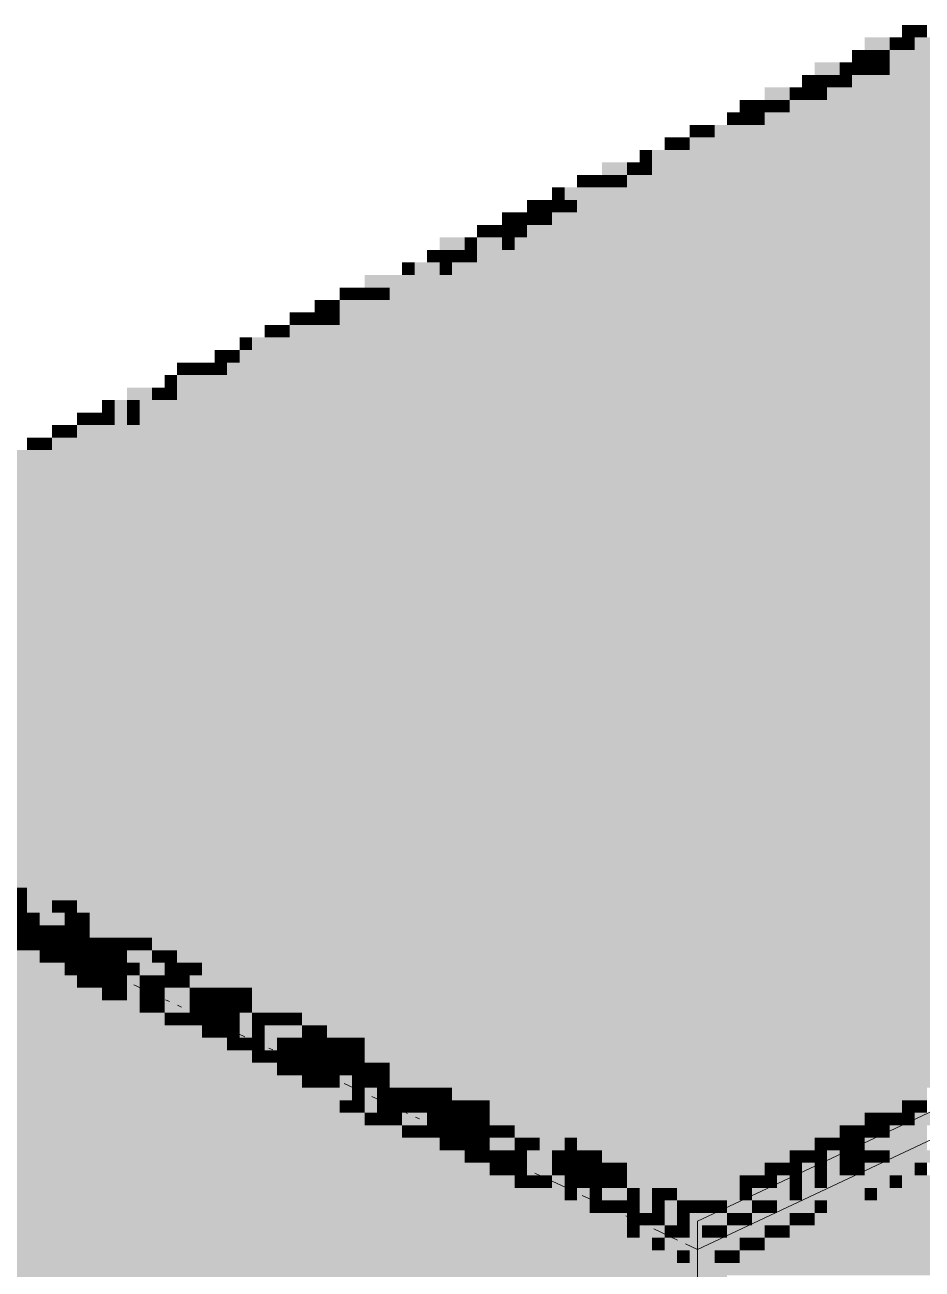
# Paper-space layout '03 3D Building and Roof' of a CAD drawing. Header units: millimetres. Extents: x 5 to 415, y 5 to 292.
# Drawn here: x 119.31 to 131.27, y 229.25 to 245.83 of the extents above; entities that cross this region are included whole.
import ezdxf

# ---------------------------------------------------------------- set-up
doc = ezdxf.new("R2010")
doc.units = ezdxf.units.MM
doc.layers.add('EXISTING', color=7, linetype='Continuous')
doc.layers.add('IMAGES', color=7, linetype='Continuous')

# ---------------------------------------------------------------- blocks, each defined once
blk = doc.blocks.new('SHEET_03')
at = {"layer": 'EXISTING', "color": 250, "lineweight": 9}
for p, q in [((128.28, 229.888), (150.128, 240.145)), ((150.128, 239.77), (128.28, 229.513)), ((119.444, 233.661), (119.391, 233.686)), ((119.655, 233.562), (119.603, 233.587)), ((119.867, 233.462), (119.761, 233.512)), ((120.343, 233.613), (120.396, 233.589)), ((120.29, 233.264), (119.973, 233.413)), ((120.661, 233.09), (120.396, 233.214)), ((120.872, 232.99), (120.767, 233.04)), ((121.031, 232.916), (120.978, 232.941)), ((121.243, 232.817), (121.19, 232.841)), ((121.931, 232.868), (121.983, 232.843)), ((121.401, 232.742), (121.349, 232.767)), ((121.878, 232.518), (121.56, 232.668)), ((122.248, 232.345), (121.983, 232.469)), ((122.46, 232.245), (122.354, 232.295)), ((122.618, 232.171), (122.565, 232.196)), ((122.83, 232.071), (122.777, 232.096)), ((122.989, 231.997), (122.936, 232.022)), ((123.518, 232.123), (123.571, 232.098)), ((123.465, 231.773), (123.147, 231.922)), ((123.835, 231.599), (123.571, 231.724)), ((124.047, 231.5), (123.941, 231.55)), ((124.206, 231.426), (124.153, 231.45)), ((124.417, 231.326), (124.364, 231.351)), ((124.576, 231.252), (124.523, 231.277)), ((125.052, 231.028), (124.735, 231.177)), ((125.264, 231.303), (125.317, 231.279)), ((125.423, 230.854), (125.158, 230.978)), ((125.634, 230.755), (125.528, 230.805)), ((125.793, 230.68), (125.74, 230.705)), ((126.481, 230.732), (126.534, 230.707)), ((126.005, 230.581), (125.952, 230.606)), ((126.639, 230.283), (126.11, 230.531)), ((126.851, 230.558), (126.904, 230.533)), ((127.01, 230.109), (126.745, 230.233)), ((127.221, 230.01), (127.116, 230.059)), ((127.38, 229.935), (127.327, 229.96)), ((127.592, 229.836), (127.539, 229.861)), ((128.28, 229.888), (128.28, 229.513)), ((128.015, 229.637), (127.698, 229.786)), ((128.28, 229.513), (128.121, 229.587)), ((128.28, 229.572), (128.28, 224.953))]:
    blk.add_line(p, q, dxfattribs=at)
at = {"layer": 'IMAGES', "color": 7}
for points in [[(131.008, 245.667), (131.175, 245.667), (131.008, 245.833), (131.175, 245.833)], [(131.175, 245.667), (131.342, 245.667), (131.175, 245.833), (131.342, 245.833)], [(130.508, 245.5), (130.842, 245.5), (130.508, 245.667), (130.842, 245.667)], [(130.842, 245.5), (131.008, 245.5), (130.842, 245.667), (131.008, 245.667)], [(131.008, 245.5), (131.175, 245.5), (131.008, 245.667), (131.175, 245.667)], [(131.175, 245.5), (149.671, 245.5), (131.175, 245.667), (149.671, 245.667)], [(130.342, 245.333), (130.508, 245.333), (130.342, 245.5), (130.508, 245.5)], [(130.508, 245.333), (130.675, 245.333), (130.508, 245.5), (130.675, 245.5)], [(130.675, 245.333), (130.842, 245.333), (130.675, 245.5), (130.842, 245.5)], [(130.842, 245.167), (149.671, 245.167), (130.842, 245.5), (149.671, 245.5)], [(129.842, 245.167), (130.175, 245.167), (129.842, 245.333), (130.175, 245.333)], [(130.175, 245.167), (130.342, 245.167), (130.175, 245.333), (130.342, 245.333)], [(130.342, 245.167), (130.508, 245.167), (130.342, 245.333), (130.508, 245.333)], [(130.508, 245.167), (130.675, 245.167), (130.508, 245.333), (130.675, 245.333)], [(130.675, 245.167), (130.842, 245.167), (130.675, 245.333), (130.842, 245.333)], [(129.675, 245), (129.842, 245), (129.675, 245.167), (129.842, 245.167)], [(129.842, 245), (130.008, 245), (129.842, 245.167), (130.008, 245.167)], [(130.008, 245), (130.175, 245), (130.008, 245.167), (130.175, 245.167)], [(130.175, 245), (130.342, 245), (130.175, 245.167), (130.342, 245.167)], [(130.342, 245), (149.671, 245), (130.342, 245.167), (149.671, 245.167)], [(129.175, 244.833), (129.509, 244.833), (129.175, 245), (129.509, 245)], [(129.509, 244.833), (129.675, 244.833), (129.509, 245), (129.675, 245)], [(129.675, 244.833), (129.842, 244.833), (129.675, 245), (129.842, 245)], [(129.842, 244.833), (130.008, 244.833), (129.842, 245), (130.008, 245)], [(130.008, 244.833), (149.671, 244.833), (130.008, 245), (149.671, 245)], [(128.842, 244.667), (129.009, 244.667), (128.842, 244.833), (129.009, 244.833)], [(129.009, 244.667), (129.175, 244.667), (129.009, 244.833), (129.175, 244.833)], [(129.175, 244.667), (129.342, 244.667), (129.175, 244.833), (129.342, 244.833)], [(129.342, 244.667), (129.509, 244.667), (129.342, 244.833), (129.509, 244.833)], [(129.509, 244.667), (149.671, 244.667), (129.509, 244.833), (149.671, 244.833)], [(128.675, 244.5), (128.842, 244.5), (128.675, 244.667), (128.842, 244.667)], [(128.842, 244.5), (129.009, 244.5), (128.842, 244.667), (129.009, 244.667)], [(129.009, 244.5), (129.175, 244.5), (129.009, 244.667), (129.175, 244.667)], [(129.175, 244.5), (149.671, 244.5), (129.175, 244.667), (149.671, 244.667)], [(128.175, 244.333), (128.342, 244.333), (128.175, 244.5), (128.342, 244.5)], [(128.342, 244.333), (128.509, 244.333), (128.342, 244.5), (128.509, 244.5)], [(128.509, 244.333), (128.842, 244.333), (128.509, 244.5), (128.842, 244.5)], [(128.842, 244.333), (149.671, 244.333), (128.842, 244.5), (149.671, 244.5)], [(127.842, 244.167), (128.009, 244.167), (127.842, 244.333), (128.009, 244.333)], [(128.009, 244.167), (128.175, 244.167), (128.009, 244.333), (128.175, 244.333)], [(128.175, 244.167), (128.509, 244.167), (128.175, 244.333), (128.509, 244.333)], [(128.509, 244.167), (149.671, 244.167), (128.509, 244.333), (149.671, 244.333)], [(127.509, 244), (127.676, 244), (127.509, 244.167), (127.676, 244.167)], [(127.676, 244), (128.009, 244), (127.676, 244.167), (128.009, 244.167)], [(128.009, 244), (149.671, 244), (128.009, 244.167), (149.671, 244.167)], [(127.009, 243.833), (127.342, 243.833), (127.009, 244), (127.342, 244)], [(127.342, 243.833), (127.509, 243.833), (127.342, 244), (127.509, 244)], [(127.509, 243.833), (127.676, 243.833), (127.509, 244), (127.676, 244)], [(127.676, 243.833), (149.671, 243.833), (127.676, 244), (149.671, 244)], [(126.676, 243.667), (126.842, 243.667), (126.676, 243.833), (126.842, 243.833)], [(126.842, 243.667), (127.009, 243.667), (126.842, 243.833), (127.009, 243.833)], [(127.009, 243.667), (127.176, 243.667), (127.009, 243.833), (127.176, 243.833)], [(127.176, 243.667), (127.342, 243.667), (127.176, 243.833), (127.342, 243.833)], [(127.342, 243.667), (149.671, 243.667), (127.342, 243.833), (149.671, 243.833)], [(126.343, 243.5), (126.509, 243.5), (126.343, 243.667), (126.509, 243.667)], [(126.509, 243.5), (127.009, 243.5), (126.509, 243.667), (127.009, 243.667)], [(127.009, 243.5), (149.671, 243.5), (127.009, 243.667), (149.671, 243.667)], [(126.009, 243.333), (126.176, 243.333), (126.009, 243.5), (126.176, 243.5)], [(126.176, 243.333), (126.343, 243.333), (126.176, 243.5), (126.343, 243.5)], [(126.343, 243.333), (126.509, 243.333), (126.343, 243.5), (126.509, 243.5)], [(126.509, 243.333), (126.676, 243.333), (126.509, 243.5), (126.676, 243.5)], [(126.676, 243.333), (149.671, 243.333), (126.676, 243.5), (149.671, 243.5)], [(125.676, 243.167), (125.843, 243.167), (125.676, 243.333), (125.843, 243.333)], [(125.843, 243.167), (126.009, 243.167), (125.843, 243.333), (126.009, 243.333)], [(126.009, 243.167), (126.176, 243.167), (126.009, 243.333), (126.176, 243.333)], [(126.176, 243.167), (126.343, 243.167), (126.176, 243.333), (126.343, 243.333)], [(126.343, 243.167), (149.671, 243.167), (126.343, 243.333), (149.671, 243.333)], [(125.343, 243), (125.509, 243), (125.343, 243.167), (125.509, 243.167)], [(125.509, 243), (125.676, 243), (125.509, 243.167), (125.676, 243.167)], [(125.676, 243), (125.843, 243), (125.676, 243.167), (125.843, 243.167)], [(125.843, 243), (126.009, 243), (125.843, 243.167), (126.009, 243.167)], [(126.009, 243), (149.671, 243), (126.009, 243.167), (149.671, 243.167)], [(124.843, 242.833), (125.176, 242.833), (124.843, 243), (125.176, 243)], [(125.176, 242.833), (125.343, 242.833), (125.176, 243), (125.343, 243)], [(125.343, 242.833), (125.676, 242.833), (125.343, 243), (125.676, 243)], [(125.676, 242.833), (125.843, 242.833), (125.676, 243), (125.843, 243)], [(125.843, 242.833), (149.671, 242.833), (125.843, 243), (149.671, 243)], [(124.676, 242.667), (124.843, 242.667), (124.676, 242.833), (124.843, 242.833)], [(124.843, 242.667), (125.009, 242.667), (124.843, 242.833), (125.009, 242.833)], [(125.009, 242.667), (125.176, 242.667), (125.009, 242.833), (125.176, 242.833)], [(125.176, 242.667), (125.343, 242.667), (125.176, 242.833), (125.343, 242.833)], [(125.343, 242.667), (149.671, 242.667), (125.343, 242.833), (149.671, 242.833)], [(124.343, 242.5), (124.51, 242.5), (124.343, 242.667), (124.51, 242.667)], [(124.51, 242.5), (124.843, 242.5), (124.51, 242.667), (124.843, 242.667)], [(124.843, 242.5), (125.009, 242.5), (124.843, 242.667), (125.009, 242.667)], [(125.009, 242.5), (149.671, 242.5), (125.009, 242.667), (149.671, 242.667)], [(123.843, 242.333), (124.176, 242.333), (123.843, 242.5), (124.176, 242.5)], [(124.176, 242.333), (124.51, 242.333), (124.176, 242.5), (124.51, 242.5)], [(124.51, 242.333), (149.671, 242.333), (124.51, 242.5), (149.671, 242.5)], [(123.51, 242.167), (123.676, 242.167), (123.51, 242.333), (123.676, 242.333)], [(123.676, 242.167), (123.843, 242.167), (123.676, 242.333), (123.843, 242.333)], [(123.843, 242.167), (124.01, 242.167), (123.843, 242.333), (124.01, 242.333)], [(124.01, 242.167), (124.176, 242.167), (124.01, 242.333), (124.176, 242.333)], [(124.176, 242.167), (149.671, 242.167), (124.176, 242.333), (149.671, 242.333)], [(123.176, 242), (123.343, 242), (123.176, 242.167), (123.343, 242.167)], [(123.343, 242), (123.51, 242), (123.343, 242.167), (123.51, 242.167)], [(123.51, 242), (123.843, 242), (123.51, 242.167), (123.843, 242.167)], [(123.843, 242), (149.671, 242), (123.843, 242.167), (149.671, 242.167)], [(122.843, 241.833), (123.01, 241.833), (122.843, 242), (123.01, 242)], [(123.01, 241.833), (123.176, 241.833), (123.01, 242), (123.176, 242)], [(123.176, 241.833), (123.343, 241.833), (123.176, 242), (123.343, 242)], [(123.343, 241.833), (123.51, 241.833), (123.343, 242), (123.51, 242)], [(123.51, 241.833), (149.671, 241.833), (123.51, 242), (149.671, 242)], [(122.51, 241.667), (122.677, 241.667), (122.51, 241.833), (122.677, 241.833)], [(122.677, 241.667), (122.843, 241.667), (122.677, 241.833), (122.843, 241.833)], [(122.843, 241.667), (123.176, 241.667), (122.843, 241.833), (123.176, 241.833)], [(123.176, 241.667), (149.671, 241.667), (123.176, 241.833), (149.671, 241.833)], [(122.177, 241.5), (122.343, 241.5), (122.177, 241.667), (122.343, 241.667)], [(122.343, 241.5), (122.843, 241.5), (122.343, 241.667), (122.843, 241.667)], [(122.843, 241.5), (149.671, 241.5), (122.843, 241.667), (149.671, 241.667)], [(121.843, 241.333), (122.01, 241.333), (121.843, 241.5), (122.01, 241.5)], [(122.01, 241.333), (122.177, 241.333), (122.01, 241.5), (122.177, 241.5)], [(122.177, 241.333), (149.671, 241.333), (122.177, 241.5), (149.671, 241.5)], [(121.343, 241.167), (121.51, 241.167), (121.343, 241.333), (121.51, 241.333)], [(121.51, 241.167), (121.677, 241.167), (121.51, 241.333), (121.677, 241.333)], [(121.677, 241.167), (121.843, 241.167), (121.677, 241.333), (121.843, 241.333)], [(121.843, 241.167), (122.01, 241.167), (121.843, 241.333), (122.01, 241.333)], [(122.01, 241.167), (149.671, 241.167), (122.01, 241.333), (149.671, 241.333)], [(121.177, 241), (121.343, 241), (121.177, 241.167), (121.343, 241.167)], [(121.343, 241), (121.677, 241), (121.343, 241.167), (121.677, 241.167)], [(121.677, 241), (149.671, 241), (121.677, 241.167), (149.671, 241.167)], [(120.677, 240.833), (121.01, 240.833), (120.677, 241), (121.01, 241)], [(121.01, 240.833), (121.177, 240.833), (121.01, 241), (121.177, 241)], [(121.177, 240.833), (121.343, 240.833), (121.177, 241), (121.343, 241)], [(121.343, 240.833), (149.671, 240.833), (121.343, 241), (149.671, 241)], [(120.344, 240.667), (120.51, 240.667), (120.344, 240.833), (120.51, 240.833)], [(120.51, 240.5), (120.677, 240.5), (120.51, 240.833), (120.677, 240.833)], [(120.677, 240.667), (120.844, 240.667), (120.677, 240.833), (120.844, 240.833)], [(120.844, 240.5), (149.671, 240.5), (120.844, 240.833), (149.671, 240.833)], [(120.01, 240.5), (120.177, 240.5), (120.01, 240.667), (120.177, 240.667)], [(120.177, 240.5), (120.344, 240.5), (120.177, 240.667), (120.344, 240.667)], [(120.344, 240.5), (120.51, 240.5), (120.344, 240.667), (120.51, 240.667)], [(120.677, 240.5), (120.844, 240.5), (120.677, 240.667), (120.844, 240.667)], [(119.677, 240.333), (119.844, 240.333), (119.677, 240.5), (119.844, 240.5)], [(119.844, 240.333), (120.01, 240.333), (119.844, 240.5), (120.01, 240.5)], [(120.01, 240.333), (120.344, 240.333), (120.01, 240.5), (120.344, 240.5)], [(120.344, 240.333), (149.671, 240.333), (120.344, 240.5), (149.671, 240.5)], [(119.344, 240.167), (119.51, 240.167), (119.344, 240.333), (119.51, 240.333)], [(119.51, 240.167), (119.677, 240.167), (119.51, 240.333), (119.677, 240.333)], [(119.677, 240.167), (120.01, 240.167), (119.677, 240.333), (120.01, 240.333)], [(120.01, 240.167), (149.671, 240.167), (120.01, 240.333), (149.671, 240.333)], [(119.177, 240), (119.677, 240), (119.177, 240.167), (119.677, 240.167)], [(119.677, 240), (149.505, 240), (119.677, 240.167), (149.505, 240.167)], [(119.177, 239.833), (149.005, 239.833), (119.177, 240), (149.005, 240)], [(118.844, 239.667), (148.672, 239.667), (118.844, 239.833), (148.672, 239.833)], [(118.344, 239.5), (148.338, 239.5), (118.344, 239.667), (148.338, 239.667)], [(118.344, 239.333), (148.005, 239.333), (118.344, 239.5), (148.005, 239.5)], [(117.677, 239.167), (147.672, 239.167), (117.677, 239.333), (147.672, 239.333)], [(117.511, 239), (147.172, 239), (117.511, 239.167), (147.172, 239.167)], [(117.178, 238.833), (146.839, 238.833), (117.178, 239), (146.839, 239)], [(116.844, 238.667), (146.505, 238.667), (116.844, 238.833), (146.505, 238.833)], [(116.344, 238.5), (146.339, 238.5), (116.344, 238.667), (146.339, 238.667)], [(116.011, 238.333), (145.839, 238.333), (116.011, 238.5), (145.839, 238.5)], [(115.844, 238.167), (145.506, 238.167), (115.844, 238.333), (145.506, 238.333)], [(115.345, 238), (145.172, 238), (115.345, 238.167), (145.172, 238.167)], [(115.011, 237.833), (144.672, 237.833), (115.011, 238), (144.672, 238)], [(114.511, 237.667), (144.506, 237.667), (114.511, 237.833), (144.506, 237.833)], [(114.178, 237.5), (144.006, 237.5), (114.178, 237.667), (144.006, 237.667)], [(113.845, 237.333), (143.673, 237.333), (113.845, 237.5), (143.673, 237.5)], [(113.678, 237.167), (143.339, 237.167), (113.678, 237.333), (143.339, 237.333)], [(113.512, 237), (143.006, 237), (113.512, 237.167), (143.006, 237.167)], [(113.678, 236.833), (142.673, 236.833), (113.678, 237), (142.673, 237)], [(114.178, 236.667), (142.34, 236.667), (114.178, 236.833), (142.34, 236.833)], [(114.511, 236.5), (142.006, 236.5), (114.511, 236.667), (142.006, 236.667)], [(115.011, 236.333), (141.506, 236.333), (115.011, 236.5), (141.506, 236.5)], [(115.178, 236.167), (141.34, 236.167), (115.178, 236.333), (141.34, 236.333)], [(115.844, 236), (140.84, 236), (115.844, 236.167), (140.84, 236.167)], [(116.011, 235.833), (140.507, 235.833), (116.011, 236), (140.507, 236)], [(116.511, 235.667), (140.173, 235.667), (116.511, 235.833), (140.173, 235.833)], [(116.844, 235.5), (139.673, 235.5), (116.844, 235.667), (139.673, 235.667)], [(117.011, 235.333), (139.507, 235.333), (117.011, 235.5), (139.507, 235.5)], [(117.178, 235.167), (139.173, 235.167), (117.178, 235.333), (139.173, 235.333)], [(117.677, 235), (138.84, 235), (117.677, 235.167), (138.84, 235.167)], [(118.177, 234.833), (138.34, 234.833), (118.177, 235), (138.34, 235)], [(118.511, 234.667), (138.007, 234.667), (118.511, 234.833), (138.007, 234.833)], [(119.011, 234.5), (137.674, 234.5), (119.011, 234.667), (137.674, 234.667)], [(119.177, 234.333), (137.34, 234.333), (119.177, 234.5), (137.34, 234.5)], [(119.177, 234.167), (119.344, 234.167), (119.177, 234.333), (119.344, 234.333)], [(119.344, 234.167), (119.677, 234.167), (119.344, 234.333), (119.677, 234.333)], [(119.677, 234.167), (137.007, 234.167), (119.677, 234.333), (137.007, 234.333)], [(119.177, 234), (119.344, 234), (119.177, 234.167), (119.344, 234.167)], [(119.344, 234), (119.677, 234), (119.344, 234.167), (119.677, 234.167)], [(119.677, 234), (119.844, 234), (119.677, 234.167), (119.844, 234.167)], [(119.844, 234), (120.01, 234), (119.844, 234.167), (120.01, 234.167)], [(120.01, 234), (136.507, 234), (120.01, 234.167), (136.507, 234.167)], [(119.177, 233.833), (119.344, 233.833), (119.177, 234), (119.344, 234)], [(119.344, 233.833), (119.51, 233.833), (119.344, 234), (119.51, 234)], [(119.51, 233.833), (119.844, 233.833), (119.51, 234), (119.844, 234)], [(119.844, 233.833), (120.01, 233.833), (119.844, 234), (120.01, 234)], [(120.01, 233.833), (120.177, 233.833), (120.01, 234), (120.177, 234)], [(120.177, 233.833), (136.341, 233.833), (120.177, 234), (136.341, 234)], [(119.177, 233.667), (119.344, 233.667), (119.177, 233.833), (119.344, 233.833)], [(119.344, 233.667), (119.51, 233.667), (119.344, 233.833), (119.51, 233.833)], [(119.51, 233.667), (119.677, 233.667), (119.51, 233.833), (119.677, 233.833)], [(119.677, 233.667), (119.844, 233.667), (119.677, 233.833), (119.844, 233.833)], [(119.844, 233.667), (120.01, 233.667), (119.844, 233.833), (120.01, 233.833)], [(120.01, 233.667), (120.177, 233.667), (120.01, 233.833), (120.177, 233.833)], [(120.177, 233.667), (120.51, 233.667), (120.177, 233.833), (120.51, 233.833)], [(120.51, 233.667), (136.007, 233.667), (120.51, 233.833), (136.007, 233.833)], [(119.177, 233.5), (119.344, 233.5), (119.177, 233.667), (119.344, 233.667)], [(119.344, 233.5), (119.51, 233.5), (119.344, 233.667), (119.51, 233.667)], [(119.51, 233.5), (119.677, 233.5), (119.51, 233.667), (119.677, 233.667)], [(119.677, 233.5), (119.844, 233.5), (119.677, 233.667), (119.844, 233.667)], [(119.844, 233.5), (120.01, 233.5), (119.844, 233.667), (120.01, 233.667)], [(120.01, 233.5), (120.177, 233.5), (120.01, 233.667), (120.177, 233.667)], [(120.177, 233.5), (120.344, 233.5), (120.177, 233.667), (120.344, 233.667)], [(120.344, 233.5), (120.51, 233.5), (120.344, 233.667), (120.51, 233.667)], [(120.51, 233.5), (120.677, 233.5), (120.51, 233.667), (120.677, 233.667)], [(120.677, 233.5), (120.844, 233.5), (120.677, 233.667), (120.844, 233.667)], [(120.844, 233.5), (121.01, 233.5), (120.844, 233.667), (121.01, 233.667)], [(121.01, 233.5), (135.507, 233.5), (121.01, 233.667), (135.507, 233.667)], [(119.177, 233.333), (119.51, 233.333), (119.177, 233.5), (119.51, 233.5)], [(119.51, 233.333), (119.677, 233.333), (119.51, 233.5), (119.677, 233.5)], [(119.677, 233.333), (119.844, 233.333), (119.677, 233.5), (119.844, 233.5)], [(119.844, 233.333), (120.01, 233.333), (119.844, 233.5), (120.01, 233.5)], [(120.01, 233.333), (120.177, 233.333), (120.01, 233.5), (120.177, 233.5)], [(120.177, 233.333), (120.344, 233.333), (120.177, 233.5), (120.344, 233.5)], [(120.344, 233.333), (120.51, 233.333), (120.344, 233.5), (120.51, 233.5)], [(120.51, 233.333), (120.677, 233.333), (120.51, 233.5), (120.677, 233.5)], [(120.677, 233.333), (121.01, 233.333), (120.677, 233.5), (121.01, 233.5)], [(121.01, 233.333), (121.177, 233.333), (121.01, 233.5), (121.177, 233.5)], [(121.177, 233.333), (121.343, 233.333), (121.177, 233.5), (121.343, 233.5)], [(121.343, 233.333), (135.174, 233.333), (121.343, 233.5), (135.174, 233.5)], [(113.512, 233.167), (119.51, 233.167), (113.512, 233.333), (119.51, 233.333)], [(119.51, 233.167), (119.844, 233.167), (119.51, 233.333), (119.844, 233.333)], [(119.844, 233.167), (120.01, 233.167), (119.844, 233.333), (120.01, 233.333)], [(120.01, 233.167), (120.177, 233.167), (120.01, 233.333), (120.177, 233.333)], [(120.177, 233.167), (120.344, 233.167), (120.177, 233.333), (120.344, 233.333)], [(120.344, 233.167), (120.51, 233.167), (120.344, 233.333), (120.51, 233.333)], [(120.51, 233.167), (120.677, 233.167), (120.51, 233.333), (120.677, 233.333)], [(120.677, 233.167), (120.844, 233.167), (120.677, 233.333), (120.844, 233.333)], [(120.844, 233.167), (121.177, 233.167), (120.844, 233.333), (121.177, 233.333)], [(121.177, 233.167), (121.343, 233.167), (121.177, 233.333), (121.343, 233.333)], [(121.343, 233.167), (121.51, 233.167), (121.343, 233.333), (121.51, 233.333)], [(121.51, 233.167), (121.677, 233.167), (121.51, 233.333), (121.677, 233.333)], [(121.677, 233.167), (134.841, 233.167), (121.677, 233.333), (134.841, 233.333)], [(113.512, 233), (120.01, 233), (113.512, 233.167), (120.01, 233.167)], [(120.01, 233), (120.177, 233), (120.01, 233.167), (120.177, 233.167)], [(120.177, 233), (120.344, 233), (120.177, 233.167), (120.344, 233.167)], [(120.344, 233), (120.51, 233), (120.344, 233.167), (120.51, 233.167)], [(120.51, 233), (120.677, 233), (120.51, 233.167), (120.677, 233.167)], [(120.677, 232.833), (120.844, 232.833), (120.677, 233.167), (120.844, 233.167)], [(120.844, 233), (121.01, 233), (120.844, 233.167), (121.01, 233.167)], [(121.01, 233), (121.177, 233), (121.01, 233.167), (121.177, 233.167)], [(121.177, 233), (121.343, 233), (121.177, 233.167), (121.343, 233.167)], [(121.343, 233), (121.51, 233), (121.343, 233.167), (121.51, 233.167)], [(121.51, 233), (121.843, 233), (121.51, 233.167), (121.843, 233.167)], [(121.843, 233), (122.177, 233), (121.843, 233.167), (122.177, 233.167)], [(122.177, 233), (134.508, 233), (122.177, 233.167), (134.508, 233.167)], [(113.512, 232.833), (120.344, 232.833), (113.512, 233), (120.344, 233)], [(120.344, 232.833), (120.51, 232.833), (120.344, 233), (120.51, 233)], [(120.51, 232.833), (120.677, 232.833), (120.51, 233), (120.677, 233)], [(120.844, 232.833), (121.01, 232.833), (120.844, 233), (121.01, 233)], [(121.01, 232.833), (121.177, 232.833), (121.01, 233), (121.177, 233)], [(121.177, 232.833), (121.51, 232.833), (121.177, 233), (121.51, 233)], [(121.51, 232.833), (121.677, 232.833), (121.51, 233), (121.677, 233)], [(121.677, 232.833), (121.843, 232.833), (121.677, 233), (121.843, 233)], [(121.843, 232.833), (122.01, 232.833), (121.843, 233), (122.01, 233)], [(122.01, 232.833), (122.177, 232.833), (122.01, 233), (122.177, 233)], [(122.177, 232.833), (122.343, 232.833), (122.177, 233), (122.343, 233)], [(122.343, 232.833), (134.174, 232.833), (122.343, 233), (134.174, 233)], [(113.512, 232.667), (120.51, 232.667), (113.512, 232.833), (120.51, 232.833)], [(120.51, 232.667), (120.844, 232.667), (120.51, 232.833), (120.844, 232.833)], [(120.844, 232.667), (121.01, 232.667), (120.844, 232.833), (121.01, 232.833)], [(121.01, 232.667), (121.177, 232.667), (121.01, 232.833), (121.177, 232.833)], [(121.177, 232.667), (121.51, 232.667), (121.177, 232.833), (121.51, 232.833)], [(121.51, 232.667), (121.677, 232.667), (121.51, 232.833), (121.677, 232.833)], [(121.677, 232.667), (121.843, 232.667), (121.677, 232.833), (121.843, 232.833)], [(121.843, 232.667), (122.01, 232.667), (121.843, 232.833), (122.01, 232.833)], [(122.01, 232.667), (122.177, 232.667), (122.01, 232.833), (122.177, 232.833)], [(122.177, 232.667), (122.343, 232.667), (122.177, 232.833), (122.343, 232.833)], [(122.343, 232.667), (122.843, 232.667), (122.343, 232.833), (122.843, 232.833)], [(122.843, 232.667), (133.841, 232.667), (122.843, 232.833), (133.841, 232.833)], [(113.512, 232.5), (120.844, 232.5), (113.512, 232.667), (120.844, 232.667)], [(120.844, 232.5), (121.177, 232.5), (120.844, 232.667), (121.177, 232.667)], [(121.177, 232.5), (121.343, 232.5), (121.177, 232.667), (121.343, 232.667)], [(121.343, 232.5), (121.51, 232.5), (121.343, 232.667), (121.51, 232.667)], [(121.51, 232.5), (121.677, 232.5), (121.51, 232.667), (121.677, 232.667)], [(121.677, 232.5), (121.843, 232.5), (121.677, 232.667), (121.843, 232.667)], [(121.843, 232.5), (122.01, 232.5), (121.843, 232.667), (122.01, 232.667)], [(122.01, 232.5), (122.177, 232.5), (122.01, 232.667), (122.177, 232.667)], [(122.177, 232.333), (122.343, 232.333), (122.177, 232.667), (122.343, 232.667)], [(122.343, 232.5), (122.51, 232.5), (122.343, 232.667), (122.51, 232.667)], [(122.51, 232.5), (122.677, 232.5), (122.51, 232.667), (122.677, 232.667)], [(122.677, 232.5), (122.843, 232.5), (122.677, 232.667), (122.843, 232.667)], [(122.843, 232.5), (123.01, 232.5), (122.843, 232.667), (123.01, 232.667)], [(123.01, 232.5), (133.341, 232.5), (123.01, 232.667), (133.341, 232.667)], [(113.512, 232.333), (121.177, 232.333), (113.512, 232.5), (121.177, 232.5)], [(121.177, 232.333), (121.677, 232.333), (121.177, 232.5), (121.677, 232.5)], [(121.677, 232.333), (121.843, 232.333), (121.677, 232.5), (121.843, 232.5)], [(121.843, 232.333), (122.01, 232.333), (121.843, 232.5), (122.01, 232.5)], [(122.01, 232.333), (122.177, 232.333), (122.01, 232.5), (122.177, 232.5)], [(122.343, 232.333), (122.51, 232.333), (122.343, 232.5), (122.51, 232.5)], [(122.51, 232.167), (122.677, 232.167), (122.51, 232.5), (122.677, 232.5)], [(122.677, 232.333), (123.01, 232.333), (122.677, 232.5), (123.01, 232.5)], [(123.01, 232.333), (123.176, 232.333), (123.01, 232.5), (123.176, 232.5)], [(123.176, 232.333), (123.343, 232.333), (123.176, 232.5), (123.343, 232.5)], [(123.343, 232.333), (123.676, 232.333), (123.343, 232.5), (123.676, 232.5)], [(123.676, 232.333), (133.008, 232.333), (123.676, 232.5), (133.008, 232.5)], [(113.512, 232.167), (121.677, 232.167), (113.512, 232.333), (121.677, 232.333)], [(121.677, 232.167), (122.01, 232.167), (121.677, 232.333), (122.01, 232.333)], [(122.01, 232.167), (122.177, 232.167), (122.01, 232.333), (122.177, 232.333)], [(122.177, 232.167), (122.343, 232.167), (122.177, 232.333), (122.343, 232.333)], [(122.343, 232.167), (122.51, 232.167), (122.343, 232.333), (122.51, 232.333)], [(122.677, 232.167), (122.843, 232.167), (122.677, 232.333), (122.843, 232.333)], [(122.843, 232.167), (123.01, 232.167), (122.843, 232.333), (123.01, 232.333)], [(123.01, 232.167), (123.176, 232.167), (123.01, 232.333), (123.176, 232.333)], [(123.176, 232.167), (123.343, 232.167), (123.176, 232.333), (123.343, 232.333)], [(123.343, 232.167), (123.51, 232.167), (123.343, 232.333), (123.51, 232.333)], [(123.51, 232.167), (123.676, 232.167), (123.51, 232.333), (123.676, 232.333)], [(123.676, 232.167), (123.843, 232.167), (123.676, 232.333), (123.843, 232.333)], [(123.843, 232.167), (132.841, 232.167), (123.843, 232.333), (132.841, 232.333)], [(113.512, 232), (122.01, 232), (113.512, 232.167), (122.01, 232.167)], [(122.01, 232), (122.343, 232), (122.01, 232.167), (122.343, 232.167)], [(122.343, 232), (122.51, 232), (122.343, 232.167), (122.51, 232.167)], [(122.51, 232), (122.677, 232), (122.51, 232.167), (122.677, 232.167)], [(122.677, 232), (122.843, 232), (122.677, 232.167), (122.843, 232.167)], [(122.843, 232), (123.01, 232), (122.843, 232.167), (123.01, 232.167)], [(123.01, 232), (123.176, 232), (123.01, 232.167), (123.176, 232.167)], [(123.176, 232), (123.343, 232), (123.176, 232.167), (123.343, 232.167)], [(123.343, 232), (123.51, 232), (123.343, 232.167), (123.51, 232.167)], [(123.51, 232), (123.676, 232), (123.51, 232.167), (123.676, 232.167)], [(123.676, 232), (123.843, 232), (123.676, 232.167), (123.843, 232.167)], [(123.843, 232), (124.176, 232), (123.843, 232.167), (124.176, 232.167)], [(124.176, 232), (132.341, 232), (124.176, 232.167), (132.341, 232.167)], [(113.512, 231.833), (122.343, 231.833), (113.512, 232), (122.343, 232)], [(122.343, 231.833), (122.677, 231.833), (122.343, 232), (122.677, 232)], [(122.677, 231.833), (122.843, 231.833), (122.677, 232), (122.843, 232)], [(122.843, 231.833), (123.01, 231.833), (122.843, 232), (123.01, 232)], [(123.01, 231.833), (123.176, 231.833), (123.01, 232), (123.176, 232)], [(123.176, 231.833), (123.343, 231.833), (123.176, 232), (123.343, 232)], [(123.343, 231.833), (123.51, 231.833), (123.343, 232), (123.51, 232)], [(123.51, 231.833), (123.676, 231.833), (123.51, 232), (123.676, 232)], [(123.676, 231.833), (123.843, 231.833), (123.676, 232), (123.843, 232)], [(123.843, 231.833), (124.01, 231.833), (123.843, 232), (124.01, 232)], [(124.01, 231.833), (124.176, 231.833), (124.01, 232), (124.176, 232)], [(124.176, 231.833), (124.51, 231.833), (124.176, 232), (124.51, 232)], [(124.51, 231.833), (132.008, 231.833), (124.51, 232), (132.008, 232)], [(113.512, 231.667), (122.677, 231.667), (113.512, 231.833), (122.677, 231.833)], [(122.677, 231.667), (123.01, 231.667), (122.677, 231.833), (123.01, 231.833)], [(123.01, 231.667), (123.176, 231.667), (123.01, 231.833), (123.176, 231.833)], [(123.176, 231.667), (123.343, 231.667), (123.176, 231.833), (123.343, 231.833)], [(123.343, 231.667), (123.51, 231.667), (123.343, 231.833), (123.51, 231.833)], [(123.51, 231.5), (123.676, 231.5), (123.51, 231.833), (123.676, 231.833)], [(123.676, 231.667), (123.843, 231.667), (123.676, 231.833), (123.843, 231.833)], [(123.843, 231.667), (124.01, 231.667), (123.843, 231.833), (124.01, 231.833)], [(124.01, 231.667), (124.176, 231.667), (124.01, 231.833), (124.176, 231.833)], [(124.176, 231.667), (124.51, 231.667), (124.176, 231.833), (124.51, 231.833)], [(124.51, 231.667), (125.009, 231.667), (124.51, 231.833), (125.009, 231.833)], [(125.009, 231.667), (131.675, 231.667), (125.009, 231.833), (131.675, 231.833)], [(113.512, 231.5), (123.176, 231.5), (113.512, 231.667), (123.176, 231.667)], [(123.176, 231.5), (123.51, 231.5), (123.176, 231.667), (123.51, 231.667)], [(123.676, 231.5), (123.843, 231.5), (123.676, 231.667), (123.843, 231.667)], [(123.843, 231.333), (124.01, 231.333), (123.843, 231.667), (124.01, 231.667)], [(124.01, 231.5), (124.176, 231.5), (124.01, 231.667), (124.176, 231.667)], [(124.176, 231.5), (124.343, 231.5), (124.176, 231.667), (124.343, 231.667)], [(124.343, 231.5), (124.51, 231.5), (124.343, 231.667), (124.51, 231.667)], [(124.51, 231.5), (124.676, 231.5), (124.51, 231.667), (124.676, 231.667)], [(124.676, 231.5), (124.843, 231.5), (124.676, 231.667), (124.843, 231.667)], [(124.843, 231.5), (125.009, 231.5), (124.843, 231.667), (125.009, 231.667)], [(125.009, 231.5), (125.343, 231.5), (125.009, 231.667), (125.343, 231.667)], [(125.343, 231.5), (131.342, 231.5), (125.343, 231.667), (131.342, 231.667)], [(113.512, 231.333), (123.51, 231.333), (113.512, 231.5), (123.51, 231.5)], [(123.51, 231.333), (123.676, 231.333), (123.51, 231.5), (123.676, 231.5)], [(123.676, 231.333), (123.843, 231.333), (123.676, 231.5), (123.843, 231.5)], [(124.01, 231.333), (124.176, 231.333), (124.01, 231.5), (124.176, 231.5)], [(124.176, 231.333), (124.343, 231.333), (124.176, 231.5), (124.343, 231.5)], [(124.343, 231.333), (124.51, 231.333), (124.343, 231.5), (124.51, 231.5)], [(124.51, 231.333), (124.676, 231.333), (124.51, 231.5), (124.676, 231.5)], [(124.676, 231.333), (124.843, 231.333), (124.676, 231.5), (124.843, 231.5)], [(124.843, 231.333), (125.009, 231.333), (124.843, 231.5), (125.009, 231.5)], [(125.009, 231.333), (125.176, 231.333), (125.009, 231.5), (125.176, 231.5)], [(125.176, 231.333), (125.343, 231.333), (125.176, 231.5), (125.343, 231.5)], [(125.343, 231.333), (125.509, 231.333), (125.343, 231.5), (125.509, 231.5)], [(125.509, 231.333), (131.008, 231.333), (125.509, 231.5), (131.008, 231.5)], [(131.008, 231.333), (131.175, 231.333), (131.008, 231.5), (131.175, 231.5)], [(131.175, 231.333), (131.342, 231.333), (131.175, 231.5), (131.342, 231.5)], [(113.512, 231.167), (123.843, 231.167), (113.512, 231.333), (123.843, 231.333)], [(123.843, 231.167), (124.01, 231.167), (123.843, 231.333), (124.01, 231.333)], [(124.01, 231.167), (124.176, 231.167), (124.01, 231.333), (124.176, 231.333)], [(124.176, 231.167), (124.343, 231.167), (124.176, 231.333), (124.343, 231.333)], [(124.343, 231.167), (124.676, 231.167), (124.343, 231.333), (124.676, 231.333)], [(124.676, 231.167), (124.843, 231.167), (124.676, 231.333), (124.843, 231.333)], [(124.843, 231.167), (125.009, 231.167), (124.843, 231.333), (125.009, 231.333)], [(125.009, 231.167), (125.176, 231.167), (125.009, 231.333), (125.176, 231.333)], [(125.176, 231.167), (125.343, 231.167), (125.176, 231.333), (125.343, 231.333)], [(125.343, 231.167), (125.509, 231.167), (125.343, 231.333), (125.509, 231.333)], [(125.509, 231.167), (125.843, 231.167), (125.509, 231.333), (125.843, 231.333)], [(125.843, 231.167), (130.508, 231.167), (125.843, 231.333), (130.508, 231.333)], [(130.508, 231.167), (130.675, 231.167), (130.508, 231.333), (130.675, 231.333)], [(130.675, 231.167), (130.842, 231.167), (130.675, 231.333), (130.842, 231.333)], [(130.842, 231.167), (131.008, 231.167), (130.842, 231.333), (131.008, 231.333)], [(131.008, 231.167), (131.175, 231.167), (131.008, 231.333), (131.175, 231.333)], [(131.175, 231.167), (131.508, 231.167), (131.175, 231.333), (131.508, 231.333)], [(113.512, 231), (124.01, 231), (113.512, 231.167), (124.01, 231.167)], [(124.01, 231), (124.343, 231), (124.01, 231.167), (124.343, 231.167)], [(124.343, 231), (124.51, 231), (124.343, 231.167), (124.51, 231.167)], [(124.51, 231), (124.676, 231), (124.51, 231.167), (124.676, 231.167)], [(124.676, 231), (124.843, 231), (124.676, 231.167), (124.843, 231.167)], [(124.843, 231), (125.009, 231), (124.843, 231.167), (125.009, 231.167)], [(125.009, 231), (125.176, 231), (125.009, 231.167), (125.176, 231.167)], [(125.176, 231), (125.343, 231), (125.176, 231.167), (125.343, 231.167)], [(125.343, 231), (125.509, 231), (125.343, 231.167), (125.509, 231.167)], [(125.509, 231), (125.676, 231), (125.509, 231.167), (125.676, 231.167)], [(125.676, 231), (125.843, 231), (125.676, 231.167), (125.843, 231.167)], [(125.843, 231), (126.176, 231), (125.843, 231.167), (126.176, 231.167)], [(126.176, 231), (130.175, 231), (126.176, 231.167), (130.175, 231.167)], [(130.175, 231), (130.342, 231), (130.175, 231.167), (130.342, 231.167)], [(130.342, 231), (130.508, 231), (130.342, 231.167), (130.508, 231.167)], [(130.508, 231), (130.675, 231), (130.508, 231.167), (130.675, 231.167)], [(130.675, 231), (130.842, 231), (130.675, 231.167), (130.842, 231.167)], [(130.842, 231), (131.175, 231), (130.842, 231.167), (131.175, 231.167)], [(131.175, 230.833), (131.342, 230.833), (131.175, 231.167), (131.342, 231.167)], [(113.512, 230.833), (124.343, 230.833), (113.512, 231), (124.343, 231)], [(124.343, 230.833), (124.843, 230.833), (124.343, 231), (124.843, 231)], [(124.843, 230.833), (125.009, 230.833), (124.843, 231), (125.009, 231)], [(125.009, 230.833), (125.176, 230.833), (125.009, 231), (125.176, 231)], [(125.176, 230.833), (125.343, 230.833), (125.176, 231), (125.343, 231)], [(125.343, 230.833), (125.509, 230.833), (125.343, 231), (125.509, 231)], [(125.509, 230.833), (125.843, 230.833), (125.509, 231), (125.843, 231)], [(125.843, 230.833), (126.009, 230.833), (125.843, 231), (126.009, 231)], [(126.009, 230.833), (126.176, 230.833), (126.009, 231), (126.176, 231)], [(126.176, 230.833), (126.509, 230.833), (126.176, 231), (126.509, 231)], [(126.509, 230.833), (126.676, 230.833), (126.509, 231), (126.676, 231)], [(126.676, 230.833), (129.842, 230.833), (126.676, 231), (129.842, 231)], [(129.842, 230.833), (130.008, 230.833), (129.842, 231), (130.008, 231)], [(130.008, 230.833), (130.175, 230.833), (130.008, 231), (130.175, 231)], [(130.175, 230.833), (130.342, 230.833), (130.175, 231), (130.342, 231)], [(130.342, 230.833), (130.508, 230.833), (130.342, 231), (130.508, 231)], [(130.508, 230.833), (130.842, 230.833), (130.508, 231), (130.842, 231)], [(130.842, 230.833), (131.175, 230.833), (130.842, 231), (131.175, 231)], [(113.512, 230.667), (124.843, 230.667), (113.512, 230.833), (124.843, 230.833)], [(124.843, 230.667), (125.176, 230.667), (124.843, 230.833), (125.176, 230.833)], [(125.176, 230.667), (125.343, 230.667), (125.176, 230.833), (125.343, 230.833)], [(125.343, 230.667), (125.509, 230.667), (125.343, 230.833), (125.509, 230.833)], [(125.509, 230.667), (125.676, 230.667), (125.509, 230.833), (125.676, 230.833)], [(125.676, 230.667), (125.843, 230.667), (125.676, 230.833), (125.843, 230.833)], [(125.843, 230.667), (126.009, 230.667), (125.843, 230.833), (126.009, 230.833)], [(126.009, 230.5), (126.176, 230.5), (126.009, 230.833), (126.176, 230.833)], [(126.176, 230.5), (126.343, 230.5), (126.176, 230.833), (126.343, 230.833)], [(126.343, 230.667), (126.509, 230.667), (126.343, 230.833), (126.509, 230.833)], [(126.509, 230.667), (126.676, 230.667), (126.509, 230.833), (126.676, 230.833)], [(126.676, 230.667), (126.842, 230.667), (126.676, 230.833), (126.842, 230.833)], [(126.842, 230.667), (127.009, 230.667), (126.842, 230.833), (127.009, 230.833)], [(127.009, 230.667), (129.509, 230.667), (127.009, 230.833), (129.509, 230.833)], [(129.509, 230.667), (129.675, 230.667), (129.509, 230.833), (129.675, 230.833)], [(129.675, 230.667), (129.842, 230.667), (129.675, 230.833), (129.842, 230.833)], [(129.842, 230.667), (130.008, 230.667), (129.842, 230.833), (130.008, 230.833)], [(130.008, 230.333), (130.175, 230.333), (130.008, 230.833), (130.175, 230.833)], [(130.175, 230.667), (130.342, 230.667), (130.175, 230.833), (130.342, 230.833)], [(130.342, 230.667), (130.508, 230.667), (130.342, 230.833), (130.508, 230.833)], [(130.508, 230.667), (130.675, 230.667), (130.508, 230.833), (130.675, 230.833)], [(130.675, 230.667), (130.842, 230.667), (130.675, 230.833), (130.842, 230.833)], [(130.842, 230.667), (131.175, 230.667), (130.842, 230.833), (131.175, 230.833)], [(131.175, 230.667), (131.508, 230.667), (131.175, 230.833), (131.508, 230.833)], [(113.512, 230.5), (125.176, 230.5), (113.512, 230.667), (125.176, 230.667)], [(125.176, 230.5), (125.509, 230.5), (125.176, 230.667), (125.509, 230.667)], [(125.509, 230.5), (125.676, 230.5), (125.509, 230.667), (125.676, 230.667)], [(125.676, 230.5), (125.843, 230.5), (125.676, 230.667), (125.843, 230.667)], [(125.843, 230.5), (126.009, 230.5), (125.843, 230.667), (126.009, 230.667)], [(126.343, 230.5), (126.509, 230.5), (126.343, 230.667), (126.509, 230.667)], [(126.509, 230.5), (126.676, 230.5), (126.509, 230.667), (126.676, 230.667)], [(126.676, 230.5), (126.842, 230.5), (126.676, 230.667), (126.842, 230.667)], [(126.842, 230.5), (127.009, 230.5), (126.842, 230.667), (127.009, 230.667)], [(127.009, 230.5), (127.176, 230.5), (127.009, 230.667), (127.176, 230.667)], [(127.176, 230.5), (127.342, 230.5), (127.176, 230.667), (127.342, 230.667)], [(127.342, 230.5), (129.175, 230.5), (127.342, 230.667), (129.175, 230.667)], [(129.175, 230.5), (129.342, 230.5), (129.175, 230.667), (129.342, 230.667)], [(129.342, 230.5), (129.509, 230.5), (129.342, 230.667), (129.509, 230.667)], [(129.509, 230.5), (129.675, 230.5), (129.509, 230.667), (129.675, 230.667)], [(129.675, 230.167), (129.842, 230.167), (129.675, 230.667), (129.842, 230.667)], [(129.842, 230.5), (130.008, 230.5), (129.842, 230.667), (130.008, 230.667)], [(130.175, 230.5), (130.342, 230.5), (130.175, 230.667), (130.342, 230.667)], [(130.342, 230.5), (130.508, 230.5), (130.342, 230.667), (130.508, 230.667)], [(130.508, 230.5), (130.842, 230.5), (130.508, 230.667), (130.842, 230.667)], [(130.842, 230.5), (131.175, 230.5), (130.842, 230.667), (131.175, 230.667)], [(131.175, 230.5), (131.342, 230.5), (131.175, 230.667), (131.342, 230.667)], [(113.512, 230.333), (125.509, 230.333), (113.512, 230.5), (125.509, 230.5)], [(125.509, 230.333), (125.843, 230.333), (125.509, 230.5), (125.843, 230.5)], [(125.843, 230.333), (126.009, 230.333), (125.843, 230.5), (126.009, 230.5)], [(126.009, 230.333), (126.176, 230.333), (126.009, 230.5), (126.176, 230.5)], [(126.176, 230.333), (126.343, 230.333), (126.176, 230.5), (126.343, 230.5)], [(126.343, 230.167), (126.509, 230.167), (126.343, 230.5), (126.509, 230.5)], [(126.509, 230.333), (126.676, 230.333), (126.509, 230.5), (126.676, 230.5)], [(126.676, 230.333), (126.842, 230.333), (126.676, 230.5), (126.842, 230.5)], [(126.842, 230.333), (127.009, 230.333), (126.842, 230.5), (127.009, 230.5)], [(127.009, 230.333), (127.176, 230.333), (127.009, 230.5), (127.176, 230.5)], [(127.176, 230.333), (127.342, 230.333), (127.176, 230.5), (127.342, 230.5)], [(127.342, 230.333), (127.676, 230.333), (127.342, 230.5), (127.676, 230.5)], [(127.676, 230.333), (128.842, 230.333), (127.676, 230.5), (128.842, 230.5)], [(128.842, 230.333), (129.009, 230.333), (128.842, 230.5), (129.009, 230.5)], [(129.009, 230.333), (129.175, 230.333), (129.009, 230.5), (129.175, 230.5)], [(129.175, 230.333), (129.342, 230.333), (129.175, 230.5), (129.342, 230.5)], [(129.342, 230), (129.509, 230), (129.342, 230.5), (129.509, 230.5)], [(129.509, 230.333), (129.675, 230.333), (129.509, 230.5), (129.675, 230.5)], [(129.842, 230.333), (130.008, 230.333), (129.842, 230.5), (130.008, 230.5)], [(130.175, 230.333), (130.508, 230.333), (130.175, 230.5), (130.508, 230.5)], [(130.508, 230.333), (130.842, 230.333), (130.508, 230.5), (130.842, 230.5)], [(130.842, 230.333), (131.008, 230.333), (130.842, 230.5), (131.008, 230.5)], [(131.008, 230.333), (139.84, 230.333), (131.008, 230.5), (139.84, 230.5)], [(113.512, 230.167), (126.009, 230.167), (113.512, 230.333), (126.009, 230.333)], [(126.009, 230.167), (126.343, 230.167), (126.009, 230.333), (126.343, 230.333)], [(126.509, 230.167), (126.676, 230.167), (126.509, 230.333), (126.676, 230.333)], [(126.676, 230), (126.842, 230), (126.676, 230.333), (126.842, 230.333)], [(126.842, 230.167), (127.009, 230.167), (126.842, 230.333), (127.009, 230.333)], [(127.009, 230.167), (127.342, 230.167), (127.009, 230.333), (127.342, 230.333)], [(127.342, 230.167), (127.509, 230.167), (127.342, 230.333), (127.509, 230.333)], [(127.509, 230), (127.676, 230), (127.509, 230.333), (127.676, 230.333)], [(127.676, 230.167), (127.842, 230.167), (127.676, 230.333), (127.842, 230.333)], [(127.842, 230.167), (128.009, 230.167), (127.842, 230.333), (128.009, 230.333)], [(128.009, 230.167), (128.509, 230.167), (128.009, 230.333), (128.509, 230.333)], [(128.509, 230.167), (128.842, 230.167), (128.509, 230.333), (128.842, 230.333)], [(128.842, 230.167), (129.009, 230.167), (128.842, 230.333), (129.009, 230.333)], [(129.009, 230.167), (129.342, 230.167), (129.009, 230.333), (129.342, 230.333)], [(129.509, 230.167), (129.675, 230.167), (129.509, 230.333), (129.675, 230.333)], [(129.842, 230.167), (130.175, 230.167), (129.842, 230.333), (130.175, 230.333)], [(130.175, 230.167), (130.508, 230.167), (130.175, 230.333), (130.508, 230.333)], [(130.508, 230.167), (130.675, 230.167), (130.508, 230.333), (130.675, 230.333)], [(130.675, 230.167), (139.507, 230.167), (130.675, 230.333), (139.507, 230.333)], [(113.512, 230), (126.343, 230), (113.512, 230.167), (126.343, 230.167)], [(126.343, 230), (126.676, 230), (126.343, 230.167), (126.676, 230.167)], [(126.842, 230), (127.009, 230), (126.842, 230.167), (127.009, 230.167)], [(127.009, 230), (127.176, 230), (127.009, 230.167), (127.176, 230.167)], [(127.176, 230), (127.342, 230), (127.176, 230.167), (127.342, 230.167)], [(127.342, 230), (127.509, 230), (127.342, 230.167), (127.509, 230.167)], [(127.676, 230), (127.842, 230), (127.676, 230.167), (127.842, 230.167)], [(127.842, 229.833), (128.009, 229.833), (127.842, 230.167), (128.009, 230.167)], [(128.009, 230), (128.175, 230), (128.009, 230.167), (128.175, 230.167)], [(128.175, 230), (128.342, 230), (128.175, 230.167), (128.342, 230.167)], [(128.342, 230), (128.509, 230), (128.342, 230.167), (128.509, 230.167)], [(128.509, 230), (128.675, 230), (128.509, 230.167), (128.675, 230.167)], [(128.675, 230), (129.009, 230), (128.675, 230.167), (129.009, 230.167)], [(129.009, 230), (129.175, 230), (129.009, 230.167), (129.175, 230.167)], [(129.175, 230), (129.342, 230), (129.175, 230.167), (129.342, 230.167)], [(129.509, 230), (129.842, 230), (129.509, 230.167), (129.842, 230.167)], [(129.842, 230), (130.008, 230), (129.842, 230.167), (130.008, 230.167)], [(130.008, 230), (130.342, 230), (130.008, 230.167), (130.342, 230.167)], [(130.342, 230), (139.007, 230), (130.342, 230.167), (139.007, 230.167)], [(113.512, 229.833), (126.676, 229.833), (113.512, 230), (126.676, 230)], [(126.676, 229.833), (127.009, 229.833), (126.676, 230), (127.009, 230)], [(127.009, 229.833), (127.342, 229.833), (127.009, 230), (127.342, 230)], [(127.342, 229.833), (127.509, 229.833), (127.342, 230), (127.509, 230)], [(127.509, 229.833), (127.676, 229.833), (127.509, 230), (127.676, 230)], [(127.676, 229.833), (127.842, 229.833), (127.676, 230), (127.842, 230)], [(128.009, 229.833), (128.175, 229.833), (128.009, 230), (128.175, 230)], [(128.175, 229.667), (128.342, 229.667), (128.175, 230), (128.342, 230)], [(128.342, 229.833), (128.675, 229.833), (128.342, 230), (128.675, 230)], [(128.675, 229.833), (128.842, 229.833), (128.675, 230), (128.842, 230)], [(128.842, 229.833), (129.009, 229.833), (128.842, 230), (129.009, 230)], [(129.009, 229.833), (129.509, 229.833), (129.009, 230), (129.509, 230)], [(129.509, 229.833), (129.675, 229.833), (129.509, 230), (129.675, 230)], [(129.675, 229.833), (129.842, 229.833), (129.675, 230), (129.842, 230)], [(129.842, 229.833), (138.674, 229.833), (129.842, 230), (138.674, 230)], [(113.512, 229.667), (127.009, 229.667), (113.512, 229.833), (127.009, 229.833)], [(127.009, 229.667), (127.342, 229.667), (127.009, 229.833), (127.342, 229.833)], [(127.342, 229.667), (127.509, 229.667), (127.342, 229.833), (127.509, 229.833)], [(127.509, 229.667), (127.842, 229.667), (127.509, 229.833), (127.842, 229.833)], [(127.842, 229.667), (128.009, 229.667), (127.842, 229.833), (128.009, 229.833)], [(128.009, 229.667), (128.175, 229.667), (128.009, 229.833), (128.175, 229.833)], [(128.342, 229.667), (128.509, 229.667), (128.342, 229.833), (128.509, 229.833)], [(128.509, 229.667), (128.675, 229.667), (128.509, 229.833), (128.675, 229.833)], [(128.675, 229.667), (129.175, 229.667), (128.675, 229.833), (129.175, 229.833)], [(129.175, 229.667), (129.342, 229.667), (129.175, 229.833), (129.342, 229.833)], [(129.342, 229.667), (129.509, 229.667), (129.342, 229.833), (129.509, 229.833)], [(129.509, 229.667), (138.34, 229.667), (129.509, 229.833), (138.34, 229.833)], [(113.512, 229.5), (127.342, 229.5), (113.512, 229.667), (127.342, 229.667)], [(127.342, 229.5), (127.676, 229.5), (127.342, 229.667), (127.676, 229.667)], [(127.676, 229.5), (127.842, 229.5), (127.676, 229.667), (127.842, 229.667)], [(127.842, 229.5), (128.175, 229.5), (127.842, 229.667), (128.175, 229.667)], [(128.175, 229.5), (128.842, 229.5), (128.175, 229.667), (128.842, 229.667)], [(128.842, 229.5), (129.009, 229.5), (128.842, 229.667), (129.009, 229.667)], [(129.009, 229.5), (129.175, 229.5), (129.009, 229.667), (129.175, 229.667)], [(129.175, 229.5), (138.007, 229.5), (129.175, 229.667), (138.007, 229.667)], [(113.512, 229.333), (127.676, 229.333), (113.512, 229.5), (127.676, 229.5)], [(127.676, 229.333), (128.009, 229.333), (127.676, 229.5), (128.009, 229.5)], [(128.009, 229.333), (128.175, 229.333), (128.009, 229.5), (128.175, 229.5)], [(128.175, 229.333), (128.509, 229.333), (128.175, 229.5), (128.509, 229.5)], [(128.509, 229.333), (128.675, 229.333), (128.509, 229.5), (128.675, 229.5)], [(128.675, 229.333), (128.842, 229.333), (128.675, 229.5), (128.842, 229.5)], [(128.842, 229.333), (137.507, 229.333), (128.842, 229.5), (137.507, 229.5)], [(113.512, 225.167), (128.009, 225.167), (113.512, 229.333), (128.009, 229.333)], [(128.009, 225), (128.175, 225), (128.009, 229.333), (128.175, 229.333)], [(128.175, 225), (128.342, 225), (128.175, 229.333), (128.342, 229.333)], [(128.342, 225), (128.509, 225), (128.342, 229.333), (128.509, 229.333)], [(128.509, 225.167), (128.675, 225.167), (128.509, 229.333), (128.675, 229.333)], [(128.675, 229.167), (137.34, 229.167), (128.675, 229.333), (137.34, 229.333)]]:
    blk.add_solid(points, dxfattribs=at)

psp = doc.layouts.new('03 3D Building and Roof')

# ---------------------------------------------------------------- block references
psp.add_blockref('SHEET_03', (0, 0))

doc.saveas('drawing.dxf')
